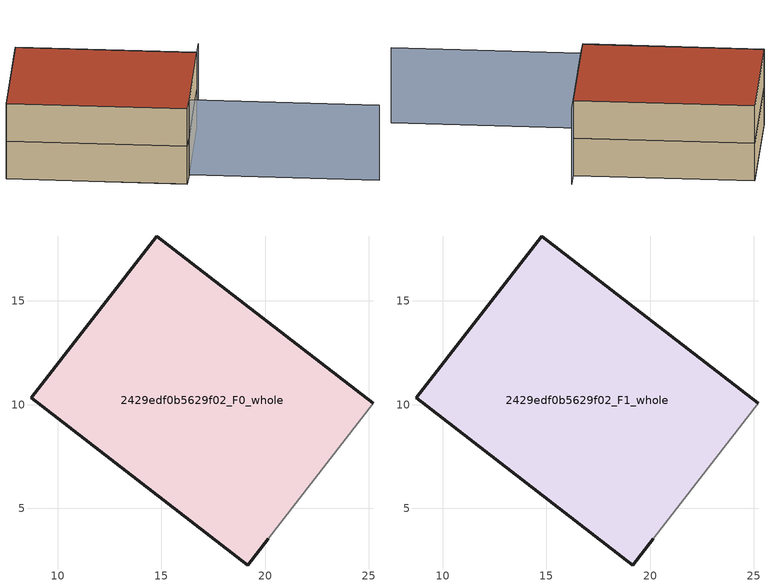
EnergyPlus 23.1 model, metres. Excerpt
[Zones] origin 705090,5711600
2429edf0b5629f02_F0_whole
 floor ground (EU_floor_Construction): 20.15,3.54 25.21,10.07 14.78,18.13 8.73,10.33 19.16,2.27 z0
 wall outside (EU_wall_Construction): 20.15,3.54 19.16,2.27 8.73,10.33 14.78,18.13 25.21,10.07 z0:3
 wall adiabatic (EU_wall_Construction): 25.21,10.07 20.15,3.54 z0:3
2429edf0b5629f02_F1_whole
 floor to 2429edf0b5629f02_F0_whole (EU_floor_Construction): 20.15,3.54 25.21,10.07 14.78,18.13 8.73,10.33 19.16,2.27 z3
 wall outside (EU_wall_Construction): 20.15,3.54 19.16,2.27 8.73,10.33 14.78,18.13 25.21,10.07 z3:6
 wall adiabatic (EU_wall_Construction): 25.21,10.07 20.15,3.54 z3:6
 roof outside (EU_roof_Construction): 25.21,10.07 20.15,3.54 19.16,2.27 8.73,10.33 14.78,18.13 z6
shading: 31.06,-4.92 20.15,3.54 / 20.15,3.54 26.09,11.21 z0:6
[Building]
EU S2 Campaign: North Axis=0; Terrain=City; Solar Distribution=FullExterior
[Site:Location]
London: Latitude=51.5; Longitude=-0.5; Time Zone=0; Elevation=25
[SizingPeriod:WeatherFileDays]
AnnualSizingPeriod: Begin Month=1; Begin Day of Month=1; End Month=12; End Day of Month=31; Day of Week for Start Day=Monday; Use Weather File Daylight Saving Period=No; Use Weather File Rain and Snow Indicators=No
[MATERIAL]
EU_InternalMass_Material: Roughness=MediumRough; Thickness=0.1; Conductivity=1; Density=1800; Specific Heat=900; Thermal Absorptance=0.9; Solar Absorptance=0.7; Visible Absorptance=0.7
[MATERIAL:NOMASS] Roughness=MediumRough; Thermal Absorptance=0.9; Solar Absorptance=0.7; Visible Absorptance=0.7
Name | Thermal Resistance
EU_wall_NoMass | 0.635353
EU_roof_NoMass | 0.675062
EU_floor_NoMass | 1.96382
[CONSTRUCTION]
EU_wall_Construction: EU_wall_NoMass
EU_roof_Construction: EU_roof_NoMass
EU_floor_Construction: EU_floor_NoMass
EU_InternalMass_Construction: EU_InternalMass_Material
[ZONE] Type=1; Multiplier=1; Ceiling Height=autocalculate; Volume=390.364; Floor Area=autocalculate; Part of Total Floor Area=Yes
2429edf0b5629f02_F0_whole; 2429edf0b5629f02_F1_whole
[INTERNALMASS] Construction=EU_InternalMass_Construction; Surface Area=130.128
Name | Zone or ZoneList
2429edf0b5629f02_F0_whole_EU_InternalMass | 2429edf0b5629f02_F0_whole
2429edf0b5629f02_F1_whole_EU_InternalMass | 2429edf0b5629f02_F1_whole
[OTHEREQUIPMENT] Fuel Type=Electricity; Design Level Calculation Method=Watts/Area; Power per Zone Floor Area=1; Fraction Latent=0; Fraction Radiant=0; Fraction Lost=0; Carbon Dioxide Generation Rate=0; EndUse Subcategory=EU_Step8_InternalGains
Name | Zone or ZoneList or Space or SpaceList | Schedule
EU_Step8_InternalGain_2429edf0b5629f02_F0_whole_f000 | 2429edf0b5629f02_F0_whole | EU_Step8_GainSchedule_2429edf0b5629f02_F0_whole_f000
EU_Step8_InternalGain_2429edf0b5629f02_F1_whole_f000 | 2429edf0b5629f02_F1_whole | EU_Step8_GainSchedule_2429edf0b5629f02_F1_whole_f000
[ZONEVENTILATION:DESIGNFLOWRATE] Schedule=EU_AlwaysOn; Design Flow Rate Calculation Method=AirChanges/Hour; Air Changes per Hour=0.555504; Ventilation Type=Natural; Fan Pressure Rise=0; Fan Total Efficiency=1; Constant Term Coefficient=1; Temperature Term Coefficient=0; Velocity Term Coefficient=0; Velocity Squared Term Coefficient=0; Minimum Indoor Temperature=-100; Maximum Indoor Temperature=100; Delta Temperature=-100; Minimum Outdoor Temperature=-100; Maximum Outdoor Temperature=100; Maximum Wind Speed=40
Name | Zone or ZoneList or Space or SpaceList
EU_ConstantAir_2429edf0b5629f02_F0_whole | 2429edf0b5629f02_F0_whole
EU_ConstantAir_2429edf0b5629f02_F1_whole | 2429edf0b5629f02_F1_whole
[HVACTEMPLATE:THERMOSTAT] Constant Heating Setpoint=20; Constant Cooling Setpoint=50
EU_HeatOnly_2429edf0b5629f02_F0_whole; EU_HeatOnly_2429edf0b5629f02_F1_whole
[HVACTEMPLATE:ZONE:IDEALLOADSAIRSYSTEM] System Availability Schedule=EU_AlwaysOn; Maximum Heating Supply Air Temperature=50; Minimum Cooling Supply Air Temperature=13; Maximum Heating Supply Air Humidity Ratio=0.0156; Minimum Cooling Supply Air Humidity Ratio=0.0077; Heating Limit=NoLimit; Cooling Limit=NoLimit; Heating Availability Schedule=EU_AlwaysOn; Cooling Availability Schedule=EU_CoolingOff; Dehumidification Control Type=ConstantSensibleHeatRatio; Cooling Sensible Heat Ratio=0.7; Dehumidification Setpoint=60; Humidification Control Type=None; Humidification Setpoint=30; Outdoor Air Method=None; Outdoor Air Flow Rate per Person=0.00944; Outdoor Air Flow Rate per Zone Floor Area=0; Outdoor Air Flow Rate per Zone=0; Demand Controlled Ventilation Type=None; Outdoor Air Economizer Type=NoEconomizer; Heat Recovery Type=None; Sensible Heat Recovery Effectiveness=0.7; Latent Heat Recovery Effectiveness=0.65
Name | Template Thermostat
2429edf0b5629f02_F0_whole | EU_HeatOnly_2429edf0b5629f02_F0_whole
2429edf0b5629f02_F1_whole | EU_HeatOnly_2429edf0b5629f02_F1_whole
[SIZING:ZONE] Zone Cooling Design Supply Air Temperature Input Method=SupplyAirTemperature; Zone Cooling Design Supply Air Temperature=13; Zone Heating Design Supply Air Temperature Input Method=SupplyAirTemperature; Zone Heating Design Supply Air Temperature=50; Zone Cooling Design Supply Air Humidity Ratio=0.008; Zone Heating Design Supply Air Humidity Ratio=0.008; Cooling Design Air Flow Method=DesignDay; Cooling Design Air Flow Rate=0; Cooling Minimum Air Flow per Zone Floor Area=0.000762; Cooling Minimum Air Flow=0; Cooling Minimum Air Flow Fraction=0.2; Heating Design Air Flow Method=DesignDay; Heating Design Air Flow Rate=0; Heating Maximum Air Flow per Zone Floor Area=0.002032; Heating Maximum Air Flow=0.141576; Heating Maximum Air Flow Fraction=0.3; Account for Dedicated Outdoor Air System=No; Dedicated Outdoor Air System Control Strategy=NeutralSupplyAir; Dedicated Outdoor Air Low Setpoint Temperature for Design=autosize; Dedicated Outdoor Air High Setpoint Temperature for Design=autosize; Zone Load Sizing Method=Sensible Load Only No Latent Load; Zone Latent Cooling Design Supply Air Humidity Ratio Input Method=HumidityRatioDifference; Zone Cooling Design Supply Air Humidity Ratio Difference=0.005; Zone Latent Heating Design Supply Air Humidity Ratio Input Method=HumidityRatioDifference; Zone Humidification Design Supply Air Humidity Ratio Difference=0.005
2429edf0b5629f02_F0_whole; 2429edf0b5629f02_F1_whole
[SCHEDULE:CONSTANT]
Name | Hourly Value
EU_AlwaysOn | 1
EU_CoolingOff | 0
[SCHEDULE:FILE] Column Number=1; Rows to Skip at Top=0; Number of Hours of Data=8760; Column Separator=Comma; Interpolate to Timestep=No; Minutes per Item=60; Adjust Schedule for Daylight Savings=Yes
Name | File
EU_Step8_GainSchedule_2429edf0b5629f02_F0_whole_f000 | ../../schedules/2429edf0b5629f02/2429edf0b5629f02_F0_whole_f000_gain.csv
EU_Step8_GainSchedule_2429edf0b5629f02_F1_whole_f000 | ../../schedules/2429edf0b5629f02/2429edf0b5629f02_F1_whole_f000_gain.csv
